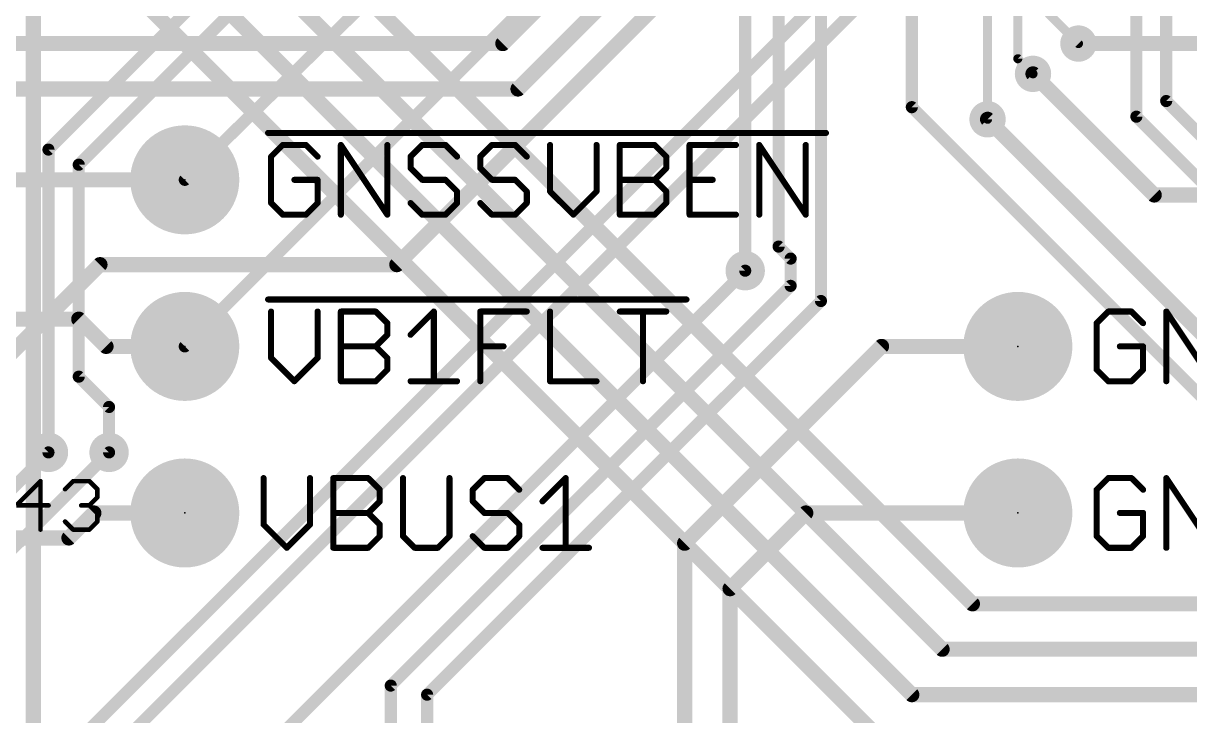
# Model space of a CAD drawing. Extents: x -18 to 144, y -21 to 125.
# Drawn here: x 15.33 to 34.89, y 38.76 to 50.38 of the extents above; entities that cross this region are included whole.
import ezdxf

# ---------------------------------------------------------------- set-up
doc = ezdxf.new("R2010")
doc.units = 0
for name, color, linetype in [('1', 251, 'CONTINUOUS'), ('15', 251, 'CONTINUOUS'), ('16', 175, 'CONTINUOUS'), ('17', 1, 'CONTINUOUS'), ('18', 82, 'CONTINUOUS'), ('2', 82, 'CONTINUOUS'), ('21', 253, 'CONTINUOUS'), ('23', 7, 'CONTINUOUS'), ('27', 251, 'CONTINUOUS')]:
    doc.layers.add(name, color=color, linetype=linetype)

# ---------------------------------------------------------------- blocks, each defined once
blk = doc.blocks.new('ROUNDP')
at = {"const_width": 0.5}
blk.add_lwpolyline([(0, -0.25, 1), (0, 0.25, 1), (0, -0.25)], format="xyb", dxfattribs=at)
blk = doc.blocks.new('ROUNDV')
at = {"const_width": 0.5}
blk.add_lwpolyline([(0, -0.25, 1), (0, 0.25, 1), (0, -0.25)], format="xyb", dxfattribs=at)

msp = doc.modelspace()

# ---------------------------------------------------------------- linework, layer by layer
at = {"layer": '1'}
for points, const_width in [([(27.992, 63.9826), (27.992, 46.6332)], 0.2032), ([(33.992, 63.9826), (33.992, 48.812)], 0.2032), ([(34.492, 63.9826), (34.492, 49.074)], 0.2032), ([(30.226, 62.6364), (30.226, 48.9712)], 0.2032), ([(31.496, 60.9092), (31.496, 48.768)], 0.1524), ([(27.432, 46.228), (27.432, 60.579)], 0.2032), ([(32.004, 60.706), (32.004, 49.784)], 0.1524), ([(23.9776, 53.594), (18.034, 47.752)], 0.2032), ([(28.702, 52.07), (28.702, 45.72)], 0.2032), ([(24.4348, 51.3588), (18.034, 44.958)], 0.2032), ([(32.512, 50.546), (33.02, 50.038)], 0.1524), ([(32.004, 49.784), (32.258, 49.53)], 0.1524), ([(34.492, 49.074), (50.292, 33.274)], 0.2032), ([(30.226, 48.9712), (39.878, 39.3192)], 0.2032), ([(33.992, 48.812), (43.688, 39.116)], 0.2032), ([(9.652, 47.752), (18.034, 47.752)], 0.254), ([(27.992, 46.6332), (28.194, 46.4312)], 0.2032), ([(28.194, 46.4312), (28.194, 45.974)], 0.2032), ([(28.194, 45.974), (21.4884, 39.2684)], 0.2032), ([(28.702, 45.72), (22.098, 39.116)], 0.2032), ([(16.256, 45.4152), (10.4172, 45.4152)], 0.254), ([(16.7132, 44.958), (16.256, 45.4152)], 0.254), ([(18.034, 44.958), (16.7132, 44.958)], 0.254), ([(16.0909, 41.7449), (16.51, 42.164)], 0.254), ([(16.51, 42.164), (18.034, 42.164)], 0.254), ([(13.843, 41.7449), (16.0909, 41.7449)], 0.254), ([(21.4884, 39.2684), (21.4884, 23.8252)], 0.2032), ([(22.098, 39.116), (22.098, 24.8412)], 0.2032)]:
    msp.add_lwpolyline(points, dxfattribs=dict(at, const_width=const_width))
for points, const_width in [([(32.9931, 50.0111, 1), (33.0469, 50.0649)], 0.0762), ([(31.9659, 49.784, 1), (32.0421, 49.784)], 0.0762), ([(32.0309, 49.8109, 1), (31.9771, 49.7571)], 0.0762), ([(32.2311, 49.5031, 1), (32.2849, 49.5569)], 0.0762), ([(34.5279, 49.1099, 1), (34.4561, 49.0381)], 0.1016), ([(34.4412, 49.074, 1), (34.5428, 49.074)], 0.1016), ([(30.2619, 49.0071, 1), (30.1901, 48.9353)], 0.1016), ([(30.1752, 48.9712, 1), (30.2768, 48.9712)], 0.1016), ([(34.0279, 48.8479, 1), (33.9561, 48.7761)], 0.1016), ([(31.4579, 48.768, 1), (31.5341, 48.768)], 0.0762), ([(33.9412, 48.812, 1), (34.0428, 48.812)], 0.1016), ([(17.9984, 47.7882, 1), (18.0696, 47.7158)], 0.1016), ([(18.034, 47.6885, 1), (18.034, 47.8155)], 0.127), ([(28.0279, 46.6691, 1), (27.9561, 46.5973)], 0.1016), ([(27.9412, 46.6332, 1), (28.0428, 46.6332)], 0.1016), ([(28.2448, 46.4312, 1), (28.1432, 46.4312)], 0.1016), ([(28.1581, 46.3953, 1), (28.2299, 46.4671)], 0.1016), ([(27.3812, 46.228, 1), (27.4828, 46.228)], 0.1016), ([(28.1432, 45.974, 1), (28.2448, 45.974)], 0.1016), ([(28.2299, 45.9381, 1), (28.1581, 46.0099)], 0.1016), ([(28.6512, 45.72, 1), (28.7528, 45.72)], 0.1016), ([(28.7379, 45.6841, 1), (28.6661, 45.7559)], 0.1016), ([(16.3009, 45.4601, 1), (16.2111, 45.3703)], 0.127), ([(16.256, 45.3517, 1), (16.256, 45.4787)], 0.127), ([(16.7132, 45.0215, 1), (16.7132, 44.8945)], 0.127), ([(16.6683, 44.9131, 1), (16.7581, 45.0029)], 0.127), ([(17.9981, 44.9939, 1), (18.0699, 44.9221)], 0.1016), ([(18.034, 44.8945, 1), (18.034, 45.0215)], 0.127), ([(16.51, 42.2275, 1), (16.51, 42.1005)], 0.127), ([(16.5549, 42.1191, 1), (16.4651, 42.2089)], 0.127), ([(18.034, 42.1005, 1), (18.034, 42.2275)], 0.127), ([(16.0909, 41.6814, 1), (16.0909, 41.8084)], 0.127), ([(16.046, 41.7898, 1), (16.1358, 41.7)], 0.127), ([(21.5392, 39.2684, 1), (21.4376, 39.2684)], 0.1016), ([(21.4525, 39.3043, 1), (21.5243, 39.2325)], 0.1016), ([(22.1488, 39.116, 1), (22.0472, 39.116)], 0.1016), ([(22.0621, 39.1519, 1), (22.1339, 39.0801)], 0.1016)]:
    msp.add_lwpolyline(points, format="xyb", dxfattribs=dict(at, const_width=const_width))
at = {"layer": '15', "const_width": 0.254}
for points in [[(15.494, 38.1), (15.494, 64.516)], [(18.542, 53.34), (31.242, 40.64)], [(17.78, 52.832), (30.734, 39.878)], [(17.018, 52.324), (30.226, 39.116)], [(16.256, 51.816), (29.718, 38.354)], [(31.242, 40.64), (49.53, 40.64)], [(30.734, 39.878), (49.022, 39.878)], [(30.226, 39.116), (42.418, 39.116)]]:
    msp.add_lwpolyline(points, dxfattribs=at)
at = {"layer": '15', "const_width": 0.127}
for points in [[(31.242, 40.7035, 1), (31.242, 40.5765)], [(31.1971, 40.5951, 1), (31.2869, 40.6849)], [(30.734, 39.9415, 1), (30.734, 39.8145)], [(30.6891, 39.8331, 1), (30.7789, 39.9229)], [(30.226, 39.1795, 1), (30.226, 39.0525)], [(30.1811, 39.0711, 1), (30.2709, 39.1609)]]:
    msp.add_lwpolyline(points, format="xyb", dxfattribs=at)
at = {"layer": '16'}
for points, const_width in [([(39.37, 66.04), (23.368, 50.038)], 0.254), ([(23.622, 49.276), (39.116, 64.77)], 0.254), ([(31.9532, 56.6928), (21.59, 46.3296)], 0.254), ([(10.922, 33.02), (34.036, 56.134)], 0.2032), ([(11.176, 32.512), (34.036, 55.372)], 0.2032), ([(23.368, 50.038), (8.128, 50.038)], 0.254), ([(33.02, 50.038), (42.164, 50.038)], 0.254), ([(32.258, 49.53), (34.29, 47.498)], 0.254), ([(23.622, 49.276), (8.89, 49.276)], 0.254), ([(31.496, 48.768), (35.306, 44.958)], 0.254), ([(34.29, 47.498), (42.164, 47.498)], 0.254), ([(16.6116, 46.3296), (14.732, 44.45)], 0.254), ([(21.59, 46.3296), (16.6116, 46.3296)], 0.254), ([(8.9535, 27.7495), (27.432, 46.228)], 0.2032), ([(26.416, 41.656), (29.718, 44.958)], 0.254), ([(29.718, 44.958), (32.004, 44.958)], 0.254), ([(7.874, 35.306), (15.748, 43.18)], 0.2032), ([(13.716, 40.132), (16.764, 43.18)], 0.2032), ([(27.178, 40.894), (28.448, 42.164)], 0.254), ([(28.448, 42.164), (32.004, 42.164)], 0.254), ([(26.416, 32.6136), (26.416, 41.656)], 0.254), ([(27.178, 32.258), (27.178, 40.894)], 0.254)]:
    msp.add_lwpolyline(points, dxfattribs=dict(at, const_width=const_width))
for points, const_width in [([(23.3231, 50.0829, 1), (23.4129, 49.9931)], 0.127), ([(23.368, 49.9745, 1), (23.368, 50.1015)], 0.127), ([(33.02, 50.1015, 1), (33.02, 49.9745)], 0.127), ([(32.3029, 49.5749, 1), (32.2131, 49.4851)], 0.127), ([(23.5771, 49.3209, 1), (23.6669, 49.2311)], 0.127), ([(23.622, 49.2125, 1), (23.622, 49.3395)], 0.127), ([(31.5409, 48.8129, 1), (31.4511, 48.7231)], 0.127), ([(34.29, 47.5615, 1), (34.29, 47.4345)], 0.127), ([(34.2451, 47.4531, 1), (34.3349, 47.5429)], 0.127), ([(16.6116, 46.3931, 1), (16.6116, 46.2661)], 0.127), ([(16.6565, 46.2847, 1), (16.5667, 46.3745)], 0.127), ([(21.5451, 46.3745, 1), (21.6349, 46.2847)], 0.127), ([(21.59, 46.2661, 1), (21.59, 46.3931)], 0.127), ([(27.4679, 46.1921, 1), (27.3961, 46.2639)], 0.1016), ([(29.718, 45.0215, 1), (29.718, 44.8945)], 0.127), ([(29.7629, 44.9131, 1), (29.6731, 45.0029)], 0.127), ([(32.004, 44.8945, 1), (32.004, 45.0215)], 0.127), ([(15.7839, 43.1441, 1), (15.7121, 43.2159)], 0.1016), ([(16.7999, 43.1441, 1), (16.7281, 43.2159)], 0.1016), ([(28.448, 42.2275, 1), (28.448, 42.1005)], 0.127), ([(28.4929, 42.1191, 1), (28.4031, 42.2089)], 0.127), ([(32.004, 42.1005, 1), (32.004, 42.2275)], 0.127), ([(26.4795, 41.656, 1), (26.3525, 41.656)], 0.127), ([(26.3711, 41.7009, 1), (26.4609, 41.6111)], 0.127), ([(27.2415, 40.894, 1), (27.1145, 40.894)], 0.127), ([(27.1331, 40.9389, 1), (27.2229, 40.8491)], 0.127)]:
    msp.add_lwpolyline(points, format="xyb", dxfattribs=dict(at, const_width=const_width))
at = {"layer": '2', "const_width": 0.2032}
for points in [[(15.748, 48.26), (22.352, 54.864)], [(16.256, 48.006), (22.606, 54.356)], [(15.748, 43.18), (15.748, 48.26)], [(16.256, 44.45), (16.256, 48.006)], [(16.764, 43.942), (16.256, 44.45)], [(16.764, 43.942), (16.764, 43.18)]]:
    msp.add_lwpolyline(points, dxfattribs=at)
at = {"layer": '2', "const_width": 0.1016}
for points in [[(15.7988, 48.26, 1), (15.6972, 48.26)], [(15.7121, 48.2959, 1), (15.7839, 48.2241)], [(16.3068, 48.006, 1), (16.2052, 48.006)], [(16.2201, 48.0419, 1), (16.2919, 47.9701)], [(16.2919, 44.4859, 1), (16.2201, 44.4141)], [(16.2052, 44.45, 1), (16.3068, 44.45)], [(16.8148, 43.942, 1), (16.7132, 43.942)], [(16.7281, 43.9061, 1), (16.7999, 43.9779)], [(15.6972, 43.18, 1), (15.7988, 43.18)], [(16.7132, 43.18, 1), (16.8148, 43.18)]]:
    msp.add_lwpolyline(points, format="xyb", dxfattribs=at)
at = {"layer": '21', "const_width": 0.1016}
for points in [[(19.431, 48.5394), (28.7862, 48.5394)], [(19.6767, 48.3372), (19.4818, 48.1423)], [(20.0665, 48.3372), (19.6767, 48.3372)], [(20.2614, 48.1423), (20.0665, 48.3372)], [(20.6512, 47.1678), (20.6512, 48.3372)], [(20.6512, 48.3372), (21.4308, 47.1678)], [(21.4308, 47.1678), (21.4308, 48.3372)], [(22.0155, 48.3372), (21.8206, 48.1423)], [(22.4053, 48.3372), (22.0155, 48.3372)], [(22.6002, 48.1423), (22.4053, 48.3372)], [(23.1849, 48.3372), (22.99, 48.1423)], [(23.5747, 48.3372), (23.1849, 48.3372)], [(23.7696, 48.1423), (23.5747, 48.3372)], [(24.1594, 48.3372), (24.1594, 47.5576)], [(24.939, 47.5576), (24.939, 48.3372)], [(25.3288, 47.1678), (25.3288, 48.3372)], [(25.3288, 48.3372), (25.9135, 48.3372)], [(25.9135, 48.3372), (26.1084, 48.1423)], [(27.2778, 48.3372), (26.4982, 48.3372)], [(26.4982, 48.3372), (26.4982, 47.1678)], [(27.6676, 47.1678), (27.6676, 48.3372)], [(27.6676, 48.3372), (28.4472, 47.1678)], [(28.4472, 47.1678), (28.4472, 48.3372)], [(19.4818, 48.1423), (19.4818, 47.3627)], [(21.8206, 48.1423), (21.8206, 47.9474)], [(22.99, 48.1423), (22.99, 47.9474)], [(26.1084, 48.1423), (26.1084, 47.9474)], [(21.8206, 47.9474), (22.0155, 47.7525)], [(22.99, 47.9474), (23.1849, 47.7525)], [(26.1084, 47.9474), (25.9135, 47.7525)], [(20.2614, 47.7525), (19.8716, 47.7525)], [(20.2614, 47.3627), (20.2614, 47.7525)], [(22.0155, 47.7525), (22.4053, 47.7525)], [(22.4053, 47.7525), (22.6002, 47.5576)], [(23.1849, 47.7525), (23.5747, 47.7525)], [(23.5747, 47.7525), (23.7696, 47.5576)], [(25.3288, 47.7525), (25.9135, 47.7525)], [(25.9135, 47.7525), (26.1084, 47.5576)], [(26.4982, 47.7525), (26.888, 47.7525)], [(22.6002, 47.5576), (22.6002, 47.3627)], [(23.7696, 47.5576), (23.7696, 47.3627)], [(24.1594, 47.5576), (24.5492, 47.1678)], [(24.5492, 47.1678), (24.939, 47.5576)], [(26.1084, 47.5576), (26.1084, 47.3627)], [(19.4818, 47.3627), (19.6767, 47.1678)], [(20.0665, 47.1678), (20.2614, 47.3627)], [(22.0155, 47.1678), (21.8206, 47.3627)], [(22.6002, 47.3627), (22.4053, 47.1678)], [(23.1849, 47.1678), (22.99, 47.3627)], [(23.7696, 47.3627), (23.5747, 47.1678)], [(26.1084, 47.3627), (25.9135, 47.1678)], [(19.6767, 47.1678), (20.0665, 47.1678)], [(22.4053, 47.1678), (22.0155, 47.1678)], [(23.5747, 47.1678), (23.1849, 47.1678)], [(25.9135, 47.1678), (25.3288, 47.1678)], [(26.4982, 47.1678), (27.2778, 47.1678)], [(19.431, 45.7454), (26.4474, 45.7454)], [(19.4818, 45.5432), (19.4818, 44.7636)], [(20.2614, 44.7636), (20.2614, 45.5432)], [(20.6512, 44.3738), (20.6512, 45.5432)], [(20.6512, 45.5432), (21.2359, 45.5432)], [(21.2359, 45.5432), (21.4308, 45.3483)], [(21.8206, 45.1534), (22.2104, 45.5432)], [(22.2104, 45.5432), (22.2104, 44.3738)], [(22.99, 44.3738), (22.99, 45.5432)], [(22.99, 45.5432), (23.7696, 45.5432)], [(24.1594, 45.5432), (24.1594, 44.3738)], [(25.3288, 45.5432), (26.1084, 45.5432)], [(25.7186, 44.3738), (25.7186, 45.5432)], [(33.5197, 45.5432), (33.3248, 45.3483)], [(33.9095, 45.5432), (33.5197, 45.5432)], [(34.1044, 45.3483), (33.9095, 45.5432)], [(34.4942, 44.3738), (34.4942, 45.5432)], [(34.4942, 45.5432), (35.2738, 44.3738)], [(21.4308, 45.3483), (21.4308, 45.1534)], [(33.3248, 45.3483), (33.3248, 44.5687)], [(21.4308, 45.1534), (21.2359, 44.9585)], [(20.6512, 44.9585), (21.2359, 44.9585)], [(21.2359, 44.9585), (21.4308, 44.7636)], [(22.99, 44.9585), (23.3798, 44.9585)], [(34.1044, 44.9585), (33.7146, 44.9585)], [(34.1044, 44.5687), (34.1044, 44.9585)], [(19.4818, 44.7636), (19.8716, 44.3738)], [(19.8716, 44.3738), (20.2614, 44.7636)], [(21.4308, 44.7636), (21.4308, 44.5687)], [(21.4308, 44.5687), (21.2359, 44.3738)], [(33.3248, 44.5687), (33.5197, 44.3738)], [(33.9095, 44.3738), (34.1044, 44.5687)], [(21.2359, 44.3738), (20.6512, 44.3738)], [(21.8206, 44.3738), (22.6002, 44.3738)], [(24.1594, 44.3738), (24.939, 44.3738)], [(33.5197, 44.3738), (33.9095, 44.3738)], [(19.3548, 42.7492), (19.3548, 41.9696)], [(20.1344, 41.9696), (20.1344, 42.7492)], [(20.5242, 41.5798), (20.5242, 42.7492)], [(20.5242, 42.7492), (21.1089, 42.7492)], [(21.1089, 42.7492), (21.3038, 42.5543)], [(21.6936, 42.7492), (21.6936, 41.7747)], [(22.4732, 41.7747), (22.4732, 42.7492)], [(23.0579, 42.7492), (22.863, 42.5543)], [(23.4477, 42.7492), (23.0579, 42.7492)], [(23.6426, 42.5543), (23.4477, 42.7492)], [(24.0324, 42.3594), (24.4222, 42.7492)], [(24.4222, 42.7492), (24.4222, 41.5798)], [(33.5197, 42.7492), (33.3248, 42.5543)], [(33.9095, 42.7492), (33.5197, 42.7492)], [(34.1044, 42.5543), (33.9095, 42.7492)], [(34.4942, 41.5798), (34.4942, 42.7492)], [(34.4942, 42.7492), (35.2738, 41.5798)], [(21.3038, 42.5543), (21.3038, 42.3594)], [(22.863, 42.5543), (22.863, 42.3594)], [(33.3248, 42.5543), (33.3248, 41.7747)], [(21.3038, 42.3594), (21.1089, 42.1645)], [(22.863, 42.3594), (23.0579, 42.1645)], [(20.5242, 42.1645), (21.1089, 42.1645)], [(21.1089, 42.1645), (21.3038, 41.9696)], [(23.0579, 42.1645), (23.4477, 42.1645)], [(23.4477, 42.1645), (23.6426, 41.9696)], [(34.1044, 42.1645), (33.7146, 42.1645)], [(34.1044, 41.7747), (34.1044, 42.1645)], [(19.3548, 41.9696), (19.7446, 41.5798)], [(19.7446, 41.5798), (20.1344, 41.9696)], [(21.3038, 41.9696), (21.3038, 41.7747)], [(23.6426, 41.9696), (23.6426, 41.7747)], [(21.3038, 41.7747), (21.1089, 41.5798)], [(21.6936, 41.7747), (21.8885, 41.5798)], [(22.2783, 41.5798), (22.4732, 41.7747)], [(23.0579, 41.5798), (22.863, 41.7747)], [(23.6426, 41.7747), (23.4477, 41.5798)], [(33.3248, 41.7747), (33.5197, 41.5798)], [(33.9095, 41.5798), (34.1044, 41.7747)], [(21.1089, 41.5798), (20.5242, 41.5798)], [(21.8885, 41.5798), (22.2783, 41.5798)], [(23.4477, 41.5798), (23.0579, 41.5798)], [(24.0324, 41.5798), (24.812, 41.5798)], [(33.5197, 41.5798), (33.9095, 41.5798)]]:
    msp.add_lwpolyline(points, dxfattribs=at)
at = {"layer": '21', "const_width": 0.0508}
for points in [[(19.431, 48.5648, 1), (19.431, 48.514)], [(28.7862, 48.514, 1), (28.7862, 48.5648)], [(19.6767, 48.3626, 1), (19.6767, 48.3118)], [(19.6947, 48.3192, 1), (19.6587, 48.3552)], [(20.0845, 48.3552, 1), (20.0485, 48.3192)], [(20.0665, 48.3118, 1), (20.0665, 48.3626)], [(20.6766, 48.3372, 1), (20.6258, 48.3372)], [(20.6723, 48.3513, 1), (20.6301, 48.3231)], [(21.4562, 48.3372, 1), (21.4054, 48.3372)], [(22.0155, 48.3626, 1), (22.0155, 48.3118)], [(22.0335, 48.3192, 1), (21.9975, 48.3552)], [(22.4233, 48.3552, 1), (22.3873, 48.3192)], [(22.4053, 48.3118, 1), (22.4053, 48.3626)], [(23.1849, 48.3626, 1), (23.1849, 48.3118)], [(23.2028, 48.3192, 1), (23.1669, 48.3552)], [(23.5926, 48.3552, 1), (23.5567, 48.3192)], [(23.5747, 48.3118, 1), (23.5747, 48.3626)], [(24.1848, 48.3372, 1), (24.134, 48.3372)], [(24.9644, 48.3372, 1), (24.9136, 48.3372)], [(25.3542, 48.3372, 1), (25.3034, 48.3372)], [(25.3288, 48.3626, 1), (25.3288, 48.3118)], [(25.9314, 48.3552, 1), (25.8955, 48.3192)], [(25.9135, 48.3118, 1), (25.9135, 48.3626)], [(26.4982, 48.3626, 1), (26.4982, 48.3118)], [(26.5236, 48.3372, 1), (26.4728, 48.3372)], [(27.2778, 48.3118, 1), (27.2778, 48.3626)], [(27.6887, 48.3513, 1), (27.6464, 48.3231)], [(27.693, 48.3372, 1), (27.6422, 48.3372)], [(28.4726, 48.3372, 1), (28.4218, 48.3372)], [(19.4638, 48.1603, 1), (19.4998, 48.1243)], [(19.5072, 48.1423, 1), (19.4564, 48.1423)], [(20.2434, 48.1243, 1), (20.2794, 48.1603)], [(21.8026, 48.1603, 1), (21.8386, 48.1243)], [(21.846, 48.1423, 1), (21.7952, 48.1423)], [(22.5822, 48.1243, 1), (22.6182, 48.1603)], [(22.972, 48.1603, 1), (23.008, 48.1243)], [(23.0154, 48.1423, 1), (22.9646, 48.1423)], [(23.7516, 48.1243, 1), (23.7875, 48.1603)], [(26.1338, 48.1423, 1), (26.083, 48.1423)], [(26.0904, 48.1243, 1), (26.1263, 48.1603)], [(21.8386, 47.9654, 1), (21.8026, 47.9294)], [(21.7952, 47.9474, 1), (21.846, 47.9474)], [(23.008, 47.9654, 1), (22.972, 47.9294)], [(22.9646, 47.9474, 1), (23.0154, 47.9474)], [(26.083, 47.9474, 1), (26.1338, 47.9474)], [(26.1263, 47.9294, 1), (26.0904, 47.9654)], [(19.8716, 47.7779, 1), (19.8716, 47.7271)], [(20.2868, 47.7525, 1), (20.236, 47.7525)], [(20.2614, 47.7271, 1), (20.2614, 47.7779)], [(22.0155, 47.7779, 1), (22.0155, 47.7271)], [(21.9975, 47.7345, 1), (22.0335, 47.7705)], [(22.4233, 47.7705, 1), (22.3873, 47.7345)], [(22.4053, 47.7271, 1), (22.4053, 47.7779)], [(23.1849, 47.7779, 1), (23.1849, 47.7271)], [(23.1669, 47.7345, 1), (23.2028, 47.7705)], [(23.5926, 47.7705, 1), (23.5567, 47.7345)], [(23.5747, 47.7271, 1), (23.5747, 47.7779)], [(25.3288, 47.7779, 1), (25.3288, 47.7271)], [(25.9314, 47.7705, 1), (25.8955, 47.7345)], [(25.8955, 47.7705, 1), (25.9314, 47.7345)], [(25.9135, 47.7271, 1), (25.9135, 47.7779)], [(26.4982, 47.7779, 1), (26.4982, 47.7271)], [(26.888, 47.7271, 1), (26.888, 47.7779)], [(22.6256, 47.5576, 1), (22.5748, 47.5576)], [(22.5822, 47.5396, 1), (22.6182, 47.5756)], [(23.795, 47.5576, 1), (23.7442, 47.5576)], [(23.7516, 47.5396, 1), (23.7875, 47.5756)], [(24.1773, 47.5756, 1), (24.1414, 47.5396)], [(24.134, 47.5576, 1), (24.1848, 47.5576)], [(24.9136, 47.5576, 1), (24.9644, 47.5576)], [(24.9569, 47.5396, 1), (24.921, 47.5756)], [(26.1338, 47.5576, 1), (26.083, 47.5576)], [(26.0904, 47.5396, 1), (26.1263, 47.5756)], [(19.4998, 47.3807, 1), (19.4638, 47.3447)], [(19.4564, 47.3627, 1), (19.5072, 47.3627)], [(20.236, 47.3627, 1), (20.2868, 47.3627)], [(20.2794, 47.3447, 1), (20.2434, 47.3807)], [(21.8386, 47.3807, 1), (21.8026, 47.3447)], [(22.5748, 47.3627, 1), (22.6256, 47.3627)], [(22.6182, 47.3447, 1), (22.5822, 47.3807)], [(23.008, 47.3807, 1), (22.972, 47.3447)], [(23.7442, 47.3627, 1), (23.795, 47.3627)], [(23.7875, 47.3447, 1), (23.7516, 47.3807)], [(26.083, 47.3627, 1), (26.1338, 47.3627)], [(26.1263, 47.3447, 1), (26.0904, 47.3807)], [(19.6767, 47.1932, 1), (19.6767, 47.1424)], [(19.6587, 47.1498, 1), (19.6947, 47.1858)], [(20.0485, 47.1858, 1), (20.0845, 47.1498)], [(20.0665, 47.1424, 1), (20.0665, 47.1932)], [(20.6258, 47.1678, 1), (20.6766, 47.1678)], [(21.4054, 47.1678, 1), (21.4562, 47.1678)], [(21.4097, 47.1537, 1), (21.4519, 47.1819)], [(22.0155, 47.1932, 1), (22.0155, 47.1424)], [(21.9975, 47.1498, 1), (22.0335, 47.1858)], [(22.3873, 47.1858, 1), (22.4233, 47.1498)], [(22.4053, 47.1424, 1), (22.4053, 47.1932)], [(23.1849, 47.1932, 1), (23.1849, 47.1424)], [(23.1669, 47.1498, 1), (23.2028, 47.1858)], [(23.5567, 47.1858, 1), (23.5926, 47.1498)], [(23.5747, 47.1424, 1), (23.5747, 47.1932)], [(24.5312, 47.1858, 1), (24.5671, 47.1498)], [(24.5312, 47.1498, 1), (24.5671, 47.1858)], [(25.3288, 47.1932, 1), (25.3288, 47.1424)], [(25.3034, 47.1678, 1), (25.3542, 47.1678)], [(25.8955, 47.1858, 1), (25.9314, 47.1498)], [(25.9135, 47.1424, 1), (25.9135, 47.1932)], [(26.4982, 47.1932, 1), (26.4982, 47.1424)], [(26.4728, 47.1678, 1), (26.5236, 47.1678)], [(27.2778, 47.1424, 1), (27.2778, 47.1932)], [(27.6422, 47.1678, 1), (27.693, 47.1678)], [(28.4218, 47.1678, 1), (28.4726, 47.1678)], [(28.426, 47.1537, 1), (28.4683, 47.1819)], [(19.431, 45.7708, 1), (19.431, 45.72)], [(26.4474, 45.72, 1), (26.4474, 45.7708)], [(19.5072, 45.5432, 1), (19.4564, 45.5432)], [(20.2868, 45.5432, 1), (20.236, 45.5432)], [(20.6766, 45.5432, 1), (20.6258, 45.5432)], [(20.6512, 45.5686, 1), (20.6512, 45.5178)], [(21.2539, 45.5612, 1), (21.2179, 45.5252)], [(21.2359, 45.5178, 1), (21.2359, 45.5686)], [(22.2358, 45.5432, 1), (22.185, 45.5432)], [(22.2284, 45.5252, 1), (22.1924, 45.5612)], [(23.0154, 45.5432, 1), (22.9646, 45.5432)], [(22.99, 45.5686, 1), (22.99, 45.5178)], [(23.7696, 45.5178, 1), (23.7696, 45.5686)], [(24.1848, 45.5432, 1), (24.134, 45.5432)], [(25.3288, 45.5686, 1), (25.3288, 45.5178)], [(25.744, 45.5432, 1), (25.6932, 45.5432)], [(26.1084, 45.5178, 1), (26.1084, 45.5686)], [(33.5197, 45.5686, 1), (33.5197, 45.5178)], [(33.5377, 45.5252, 1), (33.5017, 45.5612)], [(33.9275, 45.5612, 1), (33.8915, 45.5252)], [(33.9095, 45.5178, 1), (33.9095, 45.5686)], [(34.5196, 45.5432, 1), (34.4688, 45.5432)], [(34.5153, 45.5573, 1), (34.4731, 45.5291)], [(21.4562, 45.3483, 1), (21.4054, 45.3483)], [(21.4128, 45.3303, 1), (21.4488, 45.3663)], [(33.3068, 45.3663, 1), (33.3428, 45.3303)], [(33.3502, 45.3483, 1), (33.2994, 45.3483)], [(34.0864, 45.3303, 1), (34.1224, 45.3663)], [(21.4488, 45.1354, 1), (21.4128, 45.1714)], [(21.8026, 45.1714, 1), (21.8386, 45.1354)], [(20.6512, 44.9839, 1), (20.6512, 44.9331)], [(21.2539, 44.9765, 1), (21.2179, 44.9405)], [(21.2179, 44.9765, 1), (21.2539, 44.9405)], [(21.2359, 44.9331, 1), (21.2359, 44.9839)], [(21.4054, 45.1534, 1), (21.4562, 45.1534)], [(22.99, 44.9839, 1), (22.99, 44.9331)], [(23.3798, 44.9331, 1), (23.3798, 44.9839)], [(33.7146, 44.9839, 1), (33.7146, 44.9331)], [(34.1298, 44.9585, 1), (34.079, 44.9585)], [(34.1044, 44.9331, 1), (34.1044, 44.9839)], [(19.4998, 44.7816, 1), (19.4638, 44.7456)], [(20.2794, 44.7456, 1), (20.2434, 44.7816)], [(21.4562, 44.7636, 1), (21.4054, 44.7636)], [(21.4128, 44.7456, 1), (21.4488, 44.7816)], [(19.4564, 44.7636, 1), (19.5072, 44.7636)], [(20.236, 44.7636, 1), (20.2868, 44.7636)], [(21.4488, 44.5507, 1), (21.4128, 44.5867)], [(33.3428, 44.5867, 1), (33.3068, 44.5507)], [(34.1224, 44.5507, 1), (34.0864, 44.5867)], [(19.8536, 44.3918, 1), (19.8896, 44.3558)], [(19.8536, 44.3558, 1), (19.8896, 44.3918)], [(20.6512, 44.3992, 1), (20.6512, 44.3484)], [(20.6258, 44.3738, 1), (20.6766, 44.3738)], [(21.2179, 44.3918, 1), (21.2539, 44.3558)], [(21.2359, 44.3484, 1), (21.2359, 44.3992)], [(21.4054, 44.5687, 1), (21.4562, 44.5687)], [(21.8206, 44.3992, 1), (21.8206, 44.3484)], [(22.185, 44.3738, 1), (22.2358, 44.3738)], [(22.6002, 44.3484, 1), (22.6002, 44.3992)], [(22.9646, 44.3738, 1), (23.0154, 44.3738)], [(24.1594, 44.3992, 1), (24.1594, 44.3484)], [(24.134, 44.3738, 1), (24.1848, 44.3738)], [(24.939, 44.3484, 1), (24.939, 44.3992)], [(25.6932, 44.3738, 1), (25.744, 44.3738)], [(33.2994, 44.5687, 1), (33.3502, 44.5687)], [(33.5197, 44.3992, 1), (33.5197, 44.3484)], [(33.5017, 44.3558, 1), (33.5377, 44.3918)], [(33.8915, 44.3918, 1), (33.9275, 44.3558)], [(33.9095, 44.3484, 1), (33.9095, 44.3992)], [(34.079, 44.5687, 1), (34.1298, 44.5687)], [(34.4688, 44.3738, 1), (34.5196, 44.3738)], [(19.3802, 42.7492, 1), (19.3294, 42.7492)], [(20.1598, 42.7492, 1), (20.109, 42.7492)], [(20.5496, 42.7492, 1), (20.4988, 42.7492)], [(20.5242, 42.7746, 1), (20.5242, 42.7238)], [(21.1269, 42.7672, 1), (21.0909, 42.7312)], [(21.1089, 42.7238, 1), (21.1089, 42.7746)], [(21.719, 42.7492, 1), (21.6682, 42.7492)], [(22.4986, 42.7492, 1), (22.4478, 42.7492)], [(23.0579, 42.7746, 1), (23.0579, 42.7238)], [(23.0758, 42.7312, 1), (23.0399, 42.7672)], [(23.4656, 42.7672, 1), (23.4297, 42.7312)], [(23.4477, 42.7238, 1), (23.4477, 42.7746)], [(24.4476, 42.7492, 1), (24.3968, 42.7492)], [(24.4401, 42.7312, 1), (24.4042, 42.7672)], [(33.5197, 42.7746, 1), (33.5197, 42.7238)], [(33.5377, 42.7312, 1), (33.5017, 42.7672)], [(33.9275, 42.7672, 1), (33.8915, 42.7312)], [(33.9095, 42.7238, 1), (33.9095, 42.7746)], [(34.5196, 42.7492, 1), (34.4688, 42.7492)], [(34.5153, 42.7633, 1), (34.4731, 42.7351)], [(21.3292, 42.5543, 1), (21.2784, 42.5543)], [(21.2858, 42.5363, 1), (21.3218, 42.5723)], [(22.845, 42.5723, 1), (22.881, 42.5363)], [(22.8884, 42.5543, 1), (22.8376, 42.5543)], [(23.6246, 42.5363, 1), (23.6605, 42.5723)], [(33.3068, 42.5723, 1), (33.3428, 42.5363)], [(33.3502, 42.5543, 1), (33.2994, 42.5543)], [(34.0864, 42.5363, 1), (34.1224, 42.5723)], [(21.2784, 42.3594, 1), (21.3292, 42.3594)], [(21.3218, 42.3414, 1), (21.2858, 42.3774)], [(22.881, 42.3774, 1), (22.845, 42.3414)], [(22.8376, 42.3594, 1), (22.8884, 42.3594)], [(24.0144, 42.3774, 1), (24.0503, 42.3414)], [(20.5242, 42.1899, 1), (20.5242, 42.1391)], [(21.1269, 42.1825, 1), (21.0909, 42.1465)], [(21.0909, 42.1825, 1), (21.1269, 42.1465)], [(21.1089, 42.1391, 1), (21.1089, 42.1899)], [(23.0579, 42.1899, 1), (23.0579, 42.1391)], [(23.0399, 42.1465, 1), (23.0758, 42.1825)], [(23.4656, 42.1825, 1), (23.4297, 42.1465)], [(23.4477, 42.1391, 1), (23.4477, 42.1899)], [(33.7146, 42.1899, 1), (33.7146, 42.1391)], [(34.1298, 42.1645, 1), (34.079, 42.1645)], [(34.1044, 42.1391, 1), (34.1044, 42.1899)], [(19.3728, 41.9876, 1), (19.3368, 41.9516)], [(19.3294, 41.9696, 1), (19.3802, 41.9696)], [(20.109, 41.9696, 1), (20.1598, 41.9696)], [(20.1524, 41.9516, 1), (20.1164, 41.9876)], [(21.3292, 41.9696, 1), (21.2784, 41.9696)], [(21.2858, 41.9516, 1), (21.3218, 41.9876)], [(23.668, 41.9696, 1), (23.6172, 41.9696)], [(23.6246, 41.9516, 1), (23.6605, 41.9876)], [(21.2784, 41.7747, 1), (21.3292, 41.7747)], [(21.3218, 41.7567, 1), (21.2858, 41.7927)], [(21.7116, 41.7927, 1), (21.6756, 41.7567)], [(21.6682, 41.7747, 1), (21.719, 41.7747)], [(22.4478, 41.7747, 1), (22.4986, 41.7747)], [(22.4912, 41.7567, 1), (22.4552, 41.7927)], [(22.881, 41.7927, 1), (22.845, 41.7567)], [(23.6172, 41.7747, 1), (23.668, 41.7747)], [(23.6605, 41.7567, 1), (23.6246, 41.7927)], [(33.3428, 41.7927, 1), (33.3068, 41.7567)], [(33.2994, 41.7747, 1), (33.3502, 41.7747)], [(34.079, 41.7747, 1), (34.1298, 41.7747)], [(34.1224, 41.7567, 1), (34.0864, 41.7927)], [(19.7266, 41.5978, 1), (19.7626, 41.5618)], [(19.7266, 41.5618, 1), (19.7626, 41.5978)], [(20.5242, 41.6052, 1), (20.5242, 41.5544)], [(20.4988, 41.5798, 1), (20.5496, 41.5798)], [(21.0909, 41.5978, 1), (21.1269, 41.5618)], [(21.1089, 41.5544, 1), (21.1089, 41.6052)], [(21.8885, 41.6052, 1), (21.8885, 41.5544)], [(21.8705, 41.5618, 1), (21.9065, 41.5978)], [(22.2603, 41.5978, 1), (22.2963, 41.5618)], [(22.2783, 41.5544, 1), (22.2783, 41.6052)], [(23.0579, 41.6052, 1), (23.0579, 41.5544)], [(23.0399, 41.5618, 1), (23.0758, 41.5978)], [(23.4297, 41.5978, 1), (23.4656, 41.5618)], [(23.4477, 41.5544, 1), (23.4477, 41.6052)], [(24.0324, 41.6052, 1), (24.0324, 41.5544)], [(24.3968, 41.5798, 1), (24.4476, 41.5798)], [(24.812, 41.5544, 1), (24.812, 41.6052)], [(33.5197, 41.6052, 1), (33.5197, 41.5544)], [(33.5017, 41.5618, 1), (33.5377, 41.5978)], [(33.8915, 41.5978, 1), (33.9275, 41.5618)], [(33.9095, 41.5544, 1), (33.9095, 41.6052)], [(34.4688, 41.5798, 1), (34.5196, 41.5798)]]:
    msp.add_lwpolyline(points, format="xyb", dxfattribs=at)
at = {"layer": '23'}
for p in [(18.034, 47.752), (18.034, 44.958), (32.004, 44.958), (18.034, 42.164), (32.004, 42.164)]:
    msp.add_point(p, dxfattribs=at)
at = {"layer": '27', "const_width": 0.0762}
for points in [[(15.6144, 42.6981), (15.2077, 42.2913)], [(15.6144, 41.8846), (15.6144, 42.6981)], [(16.0263, 42.5625), (16.1618, 42.6981)], [(16.1618, 42.6981), (16.433, 42.6981)], [(16.433, 42.6981), (16.5686, 42.5625)], [(16.5686, 42.4269), (16.433, 42.2913)], [(16.5686, 42.5625), (16.5686, 42.4269)], [(15.2077, 42.2913), (15.75, 42.2913)], [(16.433, 42.2913), (16.2974, 42.2913)], [(16.433, 42.2913), (16.5686, 42.1558)], [(16.1618, 41.8846), (16.0263, 42.0202)], [(16.5686, 42.0202), (16.433, 41.8846)], [(16.5686, 42.1558), (16.5686, 42.0202)], [(16.433, 41.8846), (16.1618, 41.8846)]]:
    msp.add_lwpolyline(points, dxfattribs=at)
at = {"layer": '27', "const_width": 0.0381}
for points in [[(15.6335, 42.6981, 1), (15.5954, 42.6981)], [(15.6279, 42.6846, 1), (15.601, 42.7116)], [(16.1618, 42.7171, 1), (16.1618, 42.679)], [(16.1753, 42.6846, 1), (16.1484, 42.7116)], [(16.4465, 42.7116, 1), (16.4195, 42.6846)], [(16.433, 42.679, 1), (16.433, 42.7171)], [(16.0128, 42.576, 1), (16.0397, 42.549)], [(16.5876, 42.5625, 1), (16.5495, 42.5625)], [(16.5495, 42.4269, 1), (16.5876, 42.4269)], [(16.5551, 42.549, 1), (16.5821, 42.576)], [(16.5821, 42.4135, 1), (16.5551, 42.4404)], [(15.75, 42.2723, 1), (15.75, 42.3104)], [(16.2974, 42.3104, 1), (16.2974, 42.2723)], [(16.4465, 42.3048, 1), (16.4195, 42.2779)], [(16.4195, 42.3048, 1), (16.4465, 42.2779)], [(16.433, 42.2723, 1), (16.433, 42.3104)], [(16.0397, 42.0337, 1), (16.0128, 42.0067)], [(16.5876, 42.1558, 1), (16.5495, 42.1558)], [(16.5551, 42.1423, 1), (16.5821, 42.1692)], [(16.5821, 42.0067, 1), (16.5551, 42.0337)], [(15.5954, 41.8846, 1), (15.6335, 41.8846)], [(16.1618, 41.9036, 1), (16.1618, 41.8655)], [(16.1484, 41.8711, 1), (16.1753, 41.8981)], [(16.4195, 41.8981, 1), (16.4465, 41.8711)], [(16.433, 41.8655, 1), (16.433, 41.9036)], [(16.5495, 42.0202, 1), (16.5876, 42.0202)]]:
    msp.add_lwpolyline(points, format="xyb", dxfattribs=at)

# ---------------------------------------------------------------- block references
at = {"layer": '17'}
for p, xscale, yscale in [((18.034, 47.752), 1.8288, 1.8288), ((18.034, 47.752), 1.8288, 1.8288), ((18.034, 47.752), 1.6002, 1.6002), ((18.034, 47.752), 1.6002, 1.6002), ((18.034, 44.958), 1.8288, 1.8288), ((18.034, 44.958), 1.8288, 1.8288), ((32.004, 44.958), 1.8288, 1.8288), ((32.004, 44.958), 1.8288, 1.8288), ((18.034, 44.958), 1.6002, 1.6002), ((18.034, 44.958), 1.6002, 1.6002), ((32.004, 44.958), 1.6002, 1.6002), ((32.004, 44.958), 1.6002, 1.6002), ((18.034, 42.164), 1.8288, 1.8288), ((18.034, 42.164), 1.8288, 1.8288), ((32.004, 42.164), 1.8288, 1.8288), ((32.004, 42.164), 1.8288, 1.8288), ((18.034, 42.164), 1.6002, 1.6002), ((18.034, 42.164), 1.6002, 1.6002), ((32.004, 42.164), 1.6002, 1.6002), ((32.004, 42.164), 1.6002, 1.6002)]:
    msp.add_blockref('ROUNDP', p, dxfattribs=dict(at, xscale=xscale, yscale=yscale))
at = {"layer": '18'}
for p, xscale, yscale in [((33.02, 50.038), 0.6096, 0.6096), ((33.02, 50.038), 0.6096, 0.6096), ((33.02, 50.038), 0.6096, 0.6096), ((33.02, 50.038), 0.6096, 0.6096), ((32.258, 49.53), 0.6096, 0.6096), ((32.258, 49.53), 0.6096, 0.6096), ((32.258, 49.53), 0.6096, 0.6096), ((32.258, 49.53), 0.6096, 0.6096), ((31.496, 48.768), 0.6096, 0.6096), ((31.496, 48.768), 0.6096, 0.6096), ((31.496, 48.768), 0.6096, 0.6096), ((31.496, 48.768), 0.6096, 0.6096), ((27.432, 46.228), 0.6604, 0.6604), ((27.432, 46.228), 0.6604, 0.6604), ((27.432, 46.228), 0.6604, 0.6604), ((27.432, 46.228), 0.6604, 0.6604), ((15.748, 43.18), 0.6604, 0.6604), ((15.748, 43.18), 0.6604, 0.6604), ((15.748, 43.18), 0.6604, 0.6604), ((15.748, 43.18), 0.6604, 0.6604), ((16.764, 43.18), 0.6604, 0.6604), ((16.764, 43.18), 0.6604, 0.6604), ((16.764, 43.18), 0.6604, 0.6604), ((16.764, 43.18), 0.6604, 0.6604)]:
    msp.add_blockref('ROUNDV', p, dxfattribs=dict(at, xscale=xscale, yscale=yscale))

doc.saveas('drawing.dxf')
